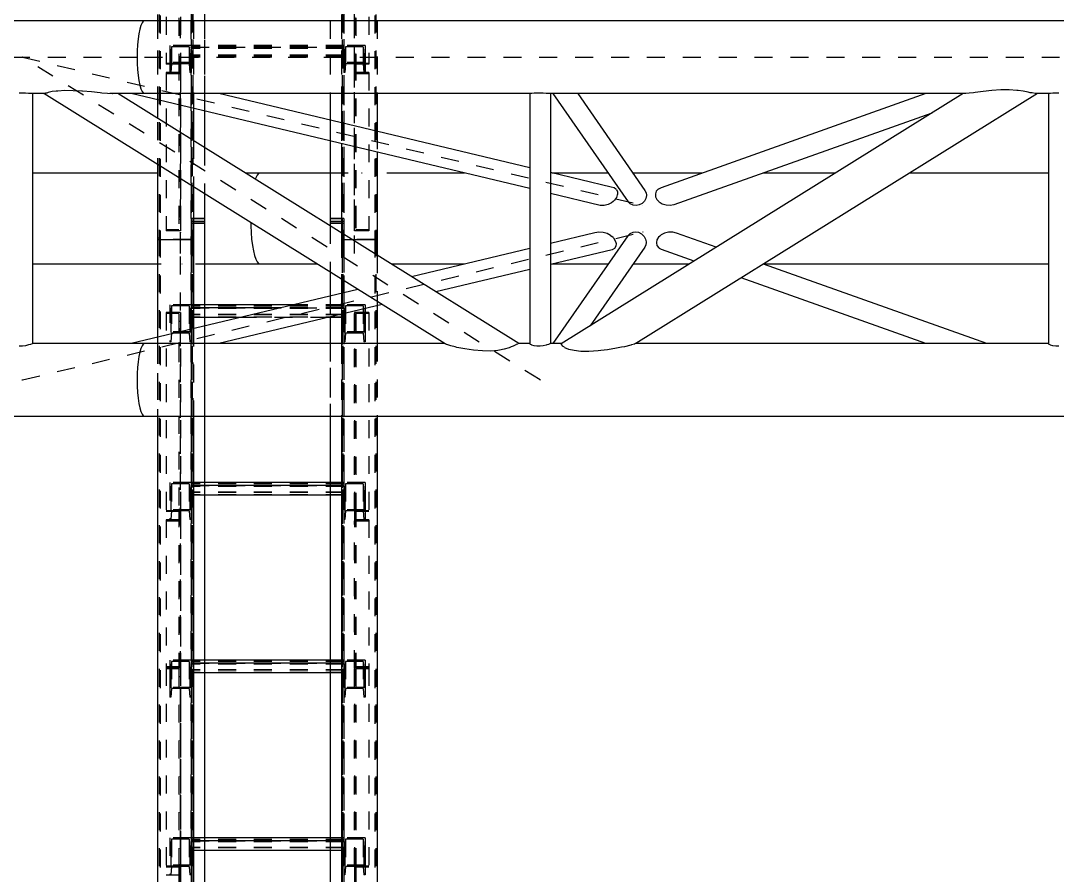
# Model space of a CAD drawing. Header units: millimetres. Extents: x 149919 to 150445, y 136651 to 136866.
# Drawn here: x 150231.21 to 150236.99, y 136705.71 to 136710.48 of the extents above; entities that cross this region are included whole.
import ezdxf

# ---------------------------------------------------------------- set-up
doc = ezdxf.new("R2010")
doc.units = ezdxf.units.MM
doc.header["$LTSCALE"] = 0.25
for name, pattern in [('CENTER', [50.8, 31.75, -6.35, 6.35, -6.35]), ('XKITLINE00', [0]), ('XKITLINE02', [4, 2, -2]), ('XKITLINE03', [6, 3, -1, 1, -1])]:
    doc.linetypes.add(name, pattern=pattern)

# ---------------------------------------------------------------- blocks, each defined once
blk = doc.blocks.new('çatıı')
at = {"color": 116, "linetype": 'XKITLINE02', "true_color": 0x136734}
for p, q in [((9034.61, 7540.27), (9034.61, 5898.57)), ((9035.46, 7540.16), (9035.46, 5898.69)), ((9118.76, 7540.16), (9118.76, 5898.69)), ((9119.61, 7540.27), (9119.61, 5898.57)), ((9015.93, 7533.97), (9015.93, 5930.38)), ((9016.78, 7533.97), (9016.78, 5889.26)), ((9017.31, 7533.54), (9017.31, 5888.53)), ((9034.55, 7533.54), (9034.54, 5888.53)), ((9035.08, 7533.97), (9035.08, 5889.26)), ((9118.31, 7533.97), (9118.31, 5888.43)), ((9119.16, 7533.97), (9119.16, 5889.26)), ((9119.69, 7533.54), (9119.69, 5888.53)), ((9136.93, 7533.54), (9136.92, 5888.53)), ((9137.46, 7533.97), (9137.46, 5889.26)), ((9042.11, 7479.9), (9042.11, 5900.2)), ((9112.11, 7470.57), (9112.11, 5900.2)), ((9020.63, 6092.67), (9020.63, 5986.28)), ((9027.83, 6092.14), (9027.83, 5981.5)), ((9028.63, 6092.67), (9028.63, 5981.5)), ((9125.61, 6092.67), (9125.61, 5981.5)), ((9126.41, 6092.14), (9126.41, 5981.5)), ((9133.61, 6092.67), (9133.61, 5986.28)), ((9015.93, 6010.57), (9015.93, 5966.47)), ((9035.93, 6010.57), (9035.93, 5961.7)), ((9042.11, 6010.57), (9042.11, 5960.22)), ((9112.11, 6010.57), (9112.11, 5969.97)), ((9118.31, 6010.57), (9118.31, 5969.97)), ((9138.31, 6010.57), (9138.31, 5969.97)), ((9022.63, 5996.79), (9022.63, 5991.32)), ((9034.63, 5996.79), (9022.63, 5996.79)), ((9022.63, 5996.79), (9022.63, 5987.25)), ((9034.63, 5996.79), (9034.63, 5990.29)), ((9119.61, 5996.79), (9034.63, 5996.79)), ((9034.63, 5996.79), (9034.63, 5991.32)), ((9034.63, 5996.79), (9034.63, 5987.25)), ((9119.61, 5996.79), (9119.61, 5990.29)), ((9119.61, 5996.79), (9119.61, 5987.25)), ((9119.61, 5996.79), (9119.61, 5991.32)), ((9131.61, 5996.79), (9119.61, 5996.79)), ((9131.61, 5996.79), (9131.61, 5987.25)), ((9131.61, 5996.79), (9131.61, 5991.32)), ((9023.31, 5991.32), (9022.63, 5991.32)), ((9022.63, 5991.32), (9022.63, 5981.77)), ((9023.69, 5996.1), (9023.31, 5991.32)), ((9023.31, 5991.32), (9023.31, 5981.77)), ((9033.57, 5996.1), (9023.69, 5996.1)), ((9023.69, 5996.1), (9023.69, 5986.55)), ((9033.57, 5996.1), (9033.95, 5991.32)), ((9033.57, 5996.1), (9033.57, 5986.55)), ((9034.63, 5991.32), (9033.95, 5991.32)), ((9033.95, 5991.32), (9033.95, 5981.77)), ((9119.61, 5996.01), (9034.63, 5996.01)), ((9119.61, 5995.77), (9034.63, 5995.77)), ((9119.61, 5995.17), (9034.63, 5995.17)), ((9119.61, 5991.32), (9034.63, 5991.32)), ((9034.63, 5991.32), (9034.63, 5981.77)), ((9119.61, 5991.26), (9034.63, 5991.26)), ((9119.61, 5991.32), (9119.61, 5981.77)), ((9120.29, 5991.32), (9119.61, 5991.32)), ((9120.67, 5996.1), (9120.29, 5991.32)), ((9120.29, 5991.32), (9120.29, 5981.77)), ((9120.67, 5996.1), (9120.67, 5986.55)), ((9130.55, 5996.1), (9120.67, 5996.1)), ((9130.55, 5996.1), (9130.55, 5986.55)), ((9130.55, 5996.1), (9130.93, 5991.32)), ((9130.93, 5991.32), (9130.93, 5981.77)), ((9131.61, 5991.32), (9130.93, 5991.32)), ((9131.61, 5991.32), (9131.61, 5981.77)), ((9028.63, 5986.81), (9020.63, 5986.81)), ((9027.83, 5986.28), (9020.63, 5986.28)), ((9022.63, 5987.25), (9022.63, 5981.77)), ((9034.63, 5987.25), (9022.63, 5987.25)), ((9023.69, 5986.55), (9023.31, 5981.77)), ((9033.57, 5986.55), (9023.69, 5986.55)), ((9028.63, 5987.29), (9027.83, 5987.29)), ((9027.83, 5987.29), (9027.83, 5981.65)), ((9027.83, 5987.29), (9027.83, 5894.02)), ((9028.63, 5987.29), (9028.63, 5980.12)), ((9028.63, 5987.29), (9028.63, 5893.4)), ((9033.57, 5986.55), (9033.95, 5981.77)), ((9119.61, 5990.35), (9034.63, 5990.35)), ((9119.61, 5990.29), (9034.63, 5990.29)), ((9034.63, 5987.25), (9034.63, 5981.77)), ((9119.61, 5987.25), (9119.61, 5981.77)), ((9131.61, 5987.25), (9119.61, 5987.25)), ((9120.67, 5986.55), (9120.29, 5981.77)), ((9130.55, 5986.55), (9120.67, 5986.55)), ((9125.61, 5987.29), (9125.61, 5893.4)), ((9126.41, 5987.29), (9125.61, 5987.29)), ((9133.61, 5986.81), (9125.61, 5986.81)), ((9126.41, 5987.29), (9126.41, 5894.02)), ((9133.61, 5986.28), (9126.41, 5986.28)), ((9130.55, 5986.55), (9130.93, 5981.77)), ((9131.61, 5987.25), (9131.61, 5981.77)), ((9027.83, 5981.65), (9020.63, 5981.65)), ((9020.63, 5981.65), (9020.63, 5980.12)), ((9020.63, 5981.65), (9020.63, 5893.4)), ((9028.63, 5981.02), (9020.63, 5981.02)), ((9023.31, 5981.77), (9022.63, 5981.77)), ((9028.63, 5981.5), (9027.83, 5981.5)), ((9034.63, 5981.77), (9033.95, 5981.77)), ((9120.29, 5981.77), (9119.61, 5981.77)), ((9126.41, 5981.5), (9125.61, 5981.5)), ((9133.61, 5981.02), (9125.61, 5981.02)), ((9133.61, 5981.65), (9126.41, 5981.65)), ((9131.61, 5981.77), (9130.93, 5981.77)), ((9133.61, 5981.65), (9133.61, 5893.4)), ((9112.11, 5955.15), (9112.11, 5943.52)), ((9118.31, 5953.67), (9118.31, 5942.04)), ((9138.31, 5948.9), (9138.31, 5937.27)), ((9035.93, 5943.63), (9035.93, 5917.91)), ((9042.11, 5939.78), (9042.11, 5914.05)), ((9125.61, 5904.8), (9125.61, 5893.4)), ((9126.41, 5904.91), (9126.41, 5894.02)), ((9028.63, 5899.67), (9027.83, 5899.67)), ((9034.61, 5900.27), (9034.61, 4257.56)), ((9042.11, 5900.27), (9034.61, 5900.27)), ((9042.11, 5900.27), (9034.61, 5900.27)), ((9035.93, 5898.57), (9034.61, 5898.57)), ((9042.11, 5900.2), (9035.46, 5900.16)), ((9042.11, 5900.16), (9035.46, 5900.09)), ((9035.46, 5900.09), (9035.46, 4257.75)), ((9042.11, 5898.64), (9035.46, 5898.69)), ((9042.11, 5900.27), (9042.11, 5898.57)), ((9042.11, 5900.27), (9042.11, 5900.2)), ((9042.11, 5898.64), (9042.11, 5898.57)), ((9119.61, 5900.28), (9112.11, 5900.28)), ((9112.11, 5900.28), (9112.11, 5900.2)), ((9119.61, 5900.27), (9112.11, 5900.27)), ((9112.11, 5900.27), (9112.11, 5898.57)), ((9118.76, 5900.16), (9112.11, 5900.2)), ((9118.76, 5900.09), (9112.11, 5900.16)), ((9118.76, 5898.69), (9112.11, 5898.64)), ((9119.61, 5898.57), (9118.31, 5898.57)), ((9118.76, 5900.09), (9118.76, 4257.75)), ((9119.61, 5900.27), (9119.61, 4257.56)), ((9126.41, 5899.67), (9125.61, 5899.67)), ((9027.83, 5894.02), (9020.63, 5894.02)), ((9028.63, 5893.4), (9020.63, 5893.4)), ((9035.93, 5897.56), (9034.61, 5897.56)), ((9035.93, 5897.74), (9035.46, 5897.75)), ((9112.11, 5896.11), (9112.11, 5870.39)), ((9118.76, 5897.75), (9118.31, 5897.74)), ((9119.61, 5897.56), (9118.31, 5897.56)), ((9133.61, 5893.4), (9125.61, 5893.4)), ((9133.61, 5894.02), (9126.41, 5894.02)), ((9133.61, 5894.02), (9133.61, 5893.4)), ((9015.93, 5889.26), (9015.93, 4290.38)), ((9016.78, 5889.26), (9015.93, 5889.26)), ((9016.78, 5889.26), (9015.93, 5889.26)), ((9016.78, 5889.26), (9016.78, 4263.02)), ((9016.78, 5889.26), (9017.31, 5888.53)), ((9016.78, 5889.26), (9017.31, 5888.53)), ((9017.31, 5888.53), (9017.31, 4262.57)), ((9034.55, 5888.53), (9017.31, 5888.53)), ((9034.54, 5888.53), (9017.31, 5888.53)), ((9035.08, 5889.26), (9034.54, 5888.53)), ((9034.55, 5888.53), (9034.54, 4262.57)), ((9035.08, 5889.26), (9034.55, 5888.53)), ((9035.08, 5889.26), (9035.08, 4263.02)), ((9035.93, 5889.26), (9035.08, 5889.26)), ((9035.93, 5889.26), (9035.08, 5889.26)), ((9035.93, 5889.26), (9035.93, 5888.43)), ((9118.31, 5889.26), (9118.31, 4301.37)), ((9119.16, 5889.26), (9118.31, 5889.26)), ((9119.16, 5889.26), (9118.31, 5889.26)), ((9118.31, 5888.43), (9118.31, 5866.52)), ((9124.42, 5888.43), (9118.31, 5888.43)), ((9124.42, 5888.43), (9118.31, 5888.43)), ((9119.16, 5889.26), (9119.16, 4263.02)), ((9119.16, 5889.26), (9119.69, 5888.53)), ((9119.16, 5889.26), (9119.69, 5888.53)), ((9119.69, 5888.53), (9119.69, 4262.57)), ((9136.93, 5888.53), (9119.69, 5888.53)), ((9136.92, 5888.53), (9119.69, 5888.53)), ((9137.46, 5889.26), (9136.92, 5888.53)), ((9136.93, 5888.53), (9136.92, 4262.57)), ((9137.46, 5889.26), (9136.93, 5888.53)), ((9137.46, 5889.26), (9137.46, 4263.02)), ((9138.31, 5889.26), (9137.46, 5889.26)), ((9138.31, 5889.26), (9137.46, 5889.26)), ((9138.31, 5889.26), (9138.31, 5888.43)), ((9138.31, 5879.77), (9138.31, 5851.64)), ((9118.31, 5858.52), (9118.31, 5846.87)), ((9022.63, 5852.22), (9022.63, 5831.58)), ((9034.63, 5852.22), (9022.63, 5852.22)), ((9034.63, 5852.22), (9034.63, 5845.14)), ((9042.11, 5852.22), (9034.63, 5852.22)), ((9034.63, 5852.22), (9034.63, 5831.58)), ((9119.61, 5852.22), (9091.92, 5852.22)), ((9112.11, 5857.04), (9112.11, 4260.27)), ((9119.61, 5852.22), (9119.61, 5845.14)), ((9119.61, 5852.22), (9119.61, 5837.03)), ((9119.61, 5852.22), (9119.61, 5846.77)), ((9131.61, 5852.22), (9119.61, 5852.22)), ((9131.61, 5852.22), (9131.61, 5837.03)), ((9131.61, 5852.22), (9131.61, 5846.77)), ((9020.63, 5847.87), (9020.63, 5847.37)), ((9028.63, 5847.87), (9020.63, 5847.87)), ((9020.63, 5847.87), (9020.63, 5736.88)), ((9027.83, 5847.37), (9020.63, 5847.37)), ((9023.31, 5846.77), (9022.63, 5846.77)), ((9023.69, 5851.53), (9023.31, 5846.77)), ((9023.31, 5846.77), (9023.31, 5831.58)), ((9033.57, 5851.53), (9023.69, 5851.53)), ((9023.69, 5851.53), (9023.69, 5836.34)), ((9027.83, 5847.37), (9027.83, 5830.27)), ((9028.63, 5847.87), (9028.63, 5830.27)), ((9028.63, 5847.87), (9028.63, 5732.38)), ((9033.57, 5851.53), (9033.95, 5846.77)), ((9033.57, 5851.53), (9033.57, 5836.34)), ((9034.63, 5846.77), (9033.95, 5846.77)), ((9033.95, 5846.77), (9033.95, 5831.58)), ((9119.61, 5851.38), (9034.63, 5851.38)), ((9042.11, 5850.59), (9034.63, 5850.59)), ((9119.61, 5850.04), (9034.63, 5850.04)), ((9119.61, 5846.77), (9034.63, 5846.77)), ((9119.61, 5846.68), (9034.63, 5846.68)), ((9119.61, 5850.59), (9085.1, 5850.59)), ((9119.61, 5846.77), (9119.61, 5831.58)), ((9120.29, 5846.77), (9119.61, 5846.77)), ((9120.67, 5851.53), (9120.29, 5846.77)), ((9120.29, 5846.77), (9120.29, 5831.58)), ((9120.67, 5851.53), (9120.67, 5836.34)), ((9130.55, 5851.53), (9120.67, 5851.53)), ((9125.61, 5847.87), (9125.61, 5732.38)), ((9133.61, 5847.87), (9125.61, 5847.87)), ((9126.41, 5847.37), (9126.41, 5732.38)), ((9133.61, 5847.37), (9126.41, 5847.37)), ((9130.55, 5851.53), (9130.55, 5836.34)), ((9130.55, 5851.53), (9130.93, 5846.77)), ((9130.93, 5846.77), (9130.93, 5831.58)), ((9131.61, 5846.77), (9130.93, 5846.77)), ((9131.61, 5846.77), (9131.61, 5831.58)), ((9133.61, 5847.87), (9133.61, 5736.88)), ((9028.63, 5842.86), (9027.83, 5842.86)), ((9119.61, 5845.24), (9034.63, 5845.24)), ((9042.11, 5845.14), (9034.63, 5845.14)), ((9111.08, 5845.14), (9062.26, 5845.14)), ((9119.61, 5845.14), (9112.11, 5845.14)), ((9126.41, 5842.86), (9125.61, 5842.86)), ((9034.63, 5837.03), (9022.63, 5837.03)), ((9023.69, 5836.34), (9023.31, 5831.58)), ((9033.57, 5836.34), (9023.69, 5836.34)), ((9033.57, 5836.34), (9033.95, 5831.58)), ((9035.93, 5838.86), (9035.93, 5789.97)), ((9042.11, 5840.34), (9042.11, 4260.16)), ((9119.61, 5837.03), (9119.61, 5831.58)), ((9131.61, 5837.03), (9119.61, 5837.03)), ((9120.67, 5836.34), (9120.29, 5831.58)), ((9130.55, 5836.34), (9120.67, 5836.34)), ((9130.55, 5836.34), (9130.93, 5831.58)), ((9131.61, 5837.03), (9131.61, 5831.58)), ((9015.93, 5834.09), (9015.93, 5789.97)), ((9023.31, 5831.58), (9022.63, 5831.58)), ((9027.83, 5830.27), (9027.83, 5732.38)), ((9034.63, 5831.58), (9033.95, 5831.58)), ((9042.11, 5830.57), (9042.11, 5789.97)), ((9112.11, 5830.57), (9112.11, 5830.27)), ((9112.11, 5830.57), (9112.11, 5789.97)), ((9118.31, 5830.57), (9118.31, 5789.97)), ((9120.29, 5831.58), (9119.61, 5831.58)), ((9131.61, 5831.58), (9130.93, 5831.58)), ((9138.31, 5830.57), (9138.31, 5789.97)), ((9022.63, 5753.15), (9022.63, 5732.5)), ((9034.63, 5753.15), (9022.63, 5753.15)), ((9023.69, 5752.45), (9023.31, 5747.7)), ((9033.57, 5752.45), (9023.69, 5752.45)), ((9023.69, 5752.45), (9023.69, 5737.26)), ((9033.57, 5752.45), (9033.95, 5747.7)), ((9033.57, 5752.45), (9033.57, 5737.26)), ((9034.63, 5753.15), (9034.63, 5746.07)), ((9042.11, 5753.15), (9034.63, 5753.15)), ((9034.63, 5753.15), (9034.63, 5732.5)), ((9119.61, 5752.31), (9034.63, 5752.31)), ((9042.11, 5751.52), (9034.63, 5751.52)), ((9119.61, 5750.97), (9034.63, 5750.97)), ((9119.61, 5753.15), (9112.11, 5753.15)), ((9119.61, 5751.52), (9112.11, 5751.52)), ((9119.61, 5753.15), (9119.61, 5746.07)), ((9119.61, 5753.15), (9119.61, 5737.95)), ((9119.61, 5753.15), (9119.61, 5747.7)), ((9131.61, 5753.15), (9119.61, 5753.15)), ((9120.67, 5752.45), (9120.29, 5747.7)), ((9120.67, 5752.45), (9120.67, 5737.26)), ((9130.55, 5752.45), (9120.67, 5752.45)), ((9130.55, 5752.45), (9130.55, 5737.26)), ((9130.55, 5752.45), (9130.93, 5747.7)), ((9131.61, 5753.15), (9131.61, 5737.95)), ((9131.61, 5753.15), (9131.61, 5747.7)), ((9023.31, 5747.7), (9022.63, 5747.7)), ((9023.31, 5747.7), (9023.31, 5732.5)), ((9034.63, 5747.7), (9033.95, 5747.7)), ((9033.95, 5747.7), (9033.95, 5732.5)), ((9119.61, 5747.7), (9034.63, 5747.7)), ((9119.61, 5747.6), (9034.63, 5747.6)), ((9119.61, 5746.16), (9034.63, 5746.16)), ((9042.11, 5746.07), (9034.63, 5746.07)), ((9119.61, 5746.07), (9112.11, 5746.07)), ((9119.61, 5747.7), (9119.61, 5732.5)), ((9120.29, 5747.7), (9119.61, 5747.7)), ((9120.29, 5747.7), (9120.29, 5732.5)), ((9130.93, 5747.7), (9130.93, 5732.5)), ((9131.61, 5747.7), (9130.93, 5747.7)), ((9131.61, 5747.7), (9131.61, 5732.5)), ((9028.63, 5737.38), (9020.63, 5737.38)), ((9027.83, 5736.88), (9020.63, 5736.88)), ((9034.63, 5737.95), (9022.63, 5737.95)), ((9023.69, 5737.26), (9023.31, 5732.5)), ((9033.57, 5737.26), (9023.69, 5737.26)), ((9028.63, 5738.14), (9027.83, 5738.14)), ((9027.83, 5738.14), (9027.83, 5732.27)), ((9027.83, 5738.14), (9027.83, 5650.37)), ((9028.63, 5738.14), (9028.63, 5731.62)), ((9028.63, 5738.14), (9028.63, 5649.72)), ((9033.57, 5737.26), (9033.95, 5732.5)), ((9119.61, 5737.95), (9119.61, 5732.5)), ((9131.61, 5737.95), (9119.61, 5737.95)), ((9120.67, 5737.26), (9120.29, 5732.5)), ((9130.55, 5737.26), (9120.67, 5737.26)), ((9125.61, 5738.14), (9125.61, 5649.72)), ((9126.41, 5738.14), (9125.61, 5738.14)), ((9133.61, 5737.38), (9125.61, 5737.38)), ((9126.41, 5738.14), (9126.41, 5650.37)), ((9133.61, 5736.88), (9126.41, 5736.88)), ((9130.55, 5737.26), (9130.93, 5732.5)), ((9131.61, 5737.95), (9131.61, 5732.5)), ((9027.83, 5732.27), (9020.63, 5732.27)), ((9020.63, 5732.27), (9020.63, 5731.62)), ((9020.63, 5732.27), (9020.63, 5649.72)), ((9028.63, 5731.62), (9020.63, 5731.62)), ((9023.31, 5732.5), (9022.63, 5732.5)), ((9028.63, 5732.38), (9027.83, 5732.38)), ((9034.63, 5732.5), (9033.95, 5732.5)), ((9120.29, 5732.5), (9119.61, 5732.5)), ((9126.41, 5732.38), (9125.61, 5732.38)), ((9133.61, 5731.62), (9125.61, 5731.62)), ((9133.61, 5732.27), (9126.41, 5732.27)), ((9131.61, 5732.5), (9130.93, 5732.5)), ((9133.61, 5732.27), (9133.61, 5649.72)), ((9028.63, 5656.23), (9027.83, 5656.23)), ((9125.61, 5656.23), (9125.61, 5649.72)), ((9126.41, 5656.23), (9125.61, 5656.23)), ((9126.41, 5656.23), (9126.41, 5650.37)), ((9027.83, 5650.37), (9020.63, 5650.37)), ((9022.63, 5654.07), (9022.63, 5648.62)), ((9034.63, 5654.07), (9022.63, 5654.07)), ((9022.63, 5654.07), (9022.63, 5638.88)), ((9023.69, 5653.38), (9023.31, 5648.62)), ((9033.57, 5653.38), (9023.69, 5653.38)), ((9023.69, 5653.38), (9023.69, 5638.18)), ((9033.57, 5653.38), (9033.95, 5648.62)), ((9033.57, 5653.38), (9033.57, 5638.18)), ((9034.63, 5654.07), (9034.63, 5648.62)), ((9034.63, 5654.07), (9034.63, 5638.88)), ((9034.63, 5654.07), (9034.63, 5646.99)), ((9042.11, 5654.07), (9034.63, 5654.07)), ((9119.61, 5653.23), (9034.63, 5653.23)), ((9042.11, 5652.44), (9034.63, 5652.44)), ((9119.61, 5651.89), (9034.63, 5651.89)), ((9119.61, 5654.07), (9112.11, 5654.07)), ((9119.61, 5652.44), (9112.11, 5652.44)), ((9119.61, 5654.07), (9119.61, 5646.99)), ((9119.61, 5654.07), (9119.61, 5638.88)), ((9119.61, 5654.07), (9119.61, 5648.62)), ((9131.61, 5654.07), (9119.61, 5654.07)), ((9120.67, 5653.38), (9120.29, 5648.62)), ((9120.67, 5653.38), (9120.67, 5638.18)), ((9130.55, 5653.38), (9120.67, 5653.38)), ((9133.61, 5650.37), (9126.41, 5650.37)), ((9130.55, 5653.38), (9130.55, 5638.18)), ((9130.55, 5653.38), (9130.93, 5648.62)), ((9131.61, 5654.07), (9131.61, 5638.88)), ((9131.61, 5654.07), (9131.61, 5648.62)), ((9133.61, 5650.37), (9133.61, 5649.72)), ((9020.63, 5649.72), (9020.63, 5649.22)), ((9028.63, 5649.72), (9020.63, 5649.72)), ((9020.63, 5649.72), (9020.63, 5538.73)), ((9028.63, 5649.72), (9020.63, 5649.72)), ((9027.83, 5649.22), (9020.63, 5649.22)), ((9023.31, 5648.62), (9022.63, 5648.62)), ((9022.63, 5648.62), (9022.63, 5633.43)), ((9023.31, 5648.62), (9023.31, 5633.43)), ((9027.83, 5649.22), (9027.83, 5644.71)), ((9027.83, 5649.22), (9027.83, 5534.23)), ((9028.63, 5644.71), (9027.83, 5644.71)), ((9028.63, 5649.72), (9028.63, 5534.23)), ((9034.63, 5648.62), (9033.95, 5648.62)), ((9033.95, 5648.62), (9033.95, 5633.43)), ((9034.63, 5648.62), (9034.63, 5633.43)), ((9119.61, 5648.62), (9034.63, 5648.62)), ((9119.61, 5648.53), (9034.63, 5648.53)), ((9119.61, 5647.09), (9034.63, 5647.09)), ((9042.11, 5646.99), (9034.63, 5646.99)), ((9119.61, 5646.99), (9112.11, 5646.99)), ((9119.61, 5648.62), (9119.61, 5633.43)), ((9120.29, 5648.62), (9119.61, 5648.62)), ((9120.29, 5648.62), (9120.29, 5633.43)), ((9125.61, 5649.72), (9125.61, 5534.23)), ((9133.61, 5649.72), (9125.61, 5649.72)), ((9133.61, 5649.72), (9125.61, 5649.72)), ((9126.41, 5644.71), (9125.61, 5644.71)), ((9126.41, 5649.22), (9126.41, 5534.23)), ((9133.61, 5649.22), (9126.41, 5649.22)), ((9130.93, 5648.62), (9130.93, 5633.43)), ((9131.61, 5648.62), (9130.93, 5648.62)), ((9131.61, 5648.62), (9131.61, 5633.43)), ((9133.61, 5649.72), (9133.61, 5538.73)), ((9022.63, 5638.88), (9022.63, 5633.43)), ((9034.63, 5638.88), (9022.63, 5638.88)), ((9028.63, 5638.88), (9028.63, 5539.23)), ((9034.63, 5638.88), (9034.63, 5633.43)), ((9119.61, 5638.88), (9119.61, 5633.43)), ((9131.61, 5638.88), (9119.61, 5638.88)), ((9131.61, 5638.88), (9131.61, 5633.43)), ((9023.31, 5633.43), (9022.63, 5633.43)), ((9023.69, 5638.18), (9023.31, 5633.43)), ((9033.57, 5638.18), (9023.69, 5638.18)), ((9033.57, 5638.18), (9033.95, 5633.43)), ((9034.63, 5633.43), (9033.95, 5633.43)), ((9120.29, 5633.43), (9119.61, 5633.43)), ((9120.67, 5638.18), (9120.29, 5633.43)), ((9130.55, 5638.18), (9120.67, 5638.18)), ((9130.55, 5638.18), (9130.93, 5633.43)), ((9131.61, 5633.43), (9130.93, 5633.43)), ((9022.63, 5554.99), (9022.63, 5549.54)), ((9034.63, 5554.99), (9022.63, 5554.99)), ((9022.63, 5554.99), (9022.63, 5534.35)), ((9023.69, 5554.3), (9023.31, 5549.54)), ((9033.57, 5554.3), (9023.69, 5554.3)), ((9023.69, 5554.3), (9023.69, 5539.11)), ((9033.57, 5554.3), (9033.95, 5549.54)), ((9033.57, 5554.3), (9033.57, 5539.11)), ((9034.63, 5554.99), (9034.63, 5549.54)), ((9034.63, 5554.99), (9034.63, 5534.35)), ((9034.63, 5554.99), (9034.63, 5547.92)), ((9042.11, 5554.99), (9034.63, 5554.99)), ((9119.61, 5554.16), (9034.63, 5554.16)), ((9042.11, 5553.37), (9034.63, 5553.37)), ((9119.61, 5552.82), (9034.63, 5552.82)), ((9119.61, 5554.99), (9112.11, 5554.99)), ((9119.61, 5553.37), (9112.11, 5553.37)), ((9119.61, 5554.99), (9119.61, 5547.92)), ((9119.61, 5554.99), (9119.61, 5539.8)), ((9119.61, 5554.99), (9119.61, 5549.54)), ((9131.61, 5554.99), (9119.61, 5554.99)), ((9120.67, 5554.3), (9120.29, 5549.54)), ((9120.67, 5554.3), (9120.67, 5539.11)), ((9130.55, 5554.3), (9120.67, 5554.3)), ((9130.55, 5554.3), (9130.55, 5539.11)), ((9130.55, 5554.3), (9130.93, 5549.54)), ((9131.61, 5554.99), (9131.61, 5539.8)), ((9131.61, 5554.99), (9131.61, 5549.54)), ((9023.31, 5549.54), (9022.63, 5549.54)), ((9023.31, 5549.54), (9023.31, 5534.35)), ((9034.63, 5549.54), (9033.95, 5549.54)), ((9033.95, 5549.54), (9033.95, 5534.35)), ((9119.61, 5549.54), (9034.63, 5549.54)), ((9119.61, 5549.45), (9034.63, 5549.45)), ((9119.61, 5548.01), (9034.63, 5548.01)), ((9042.11, 5547.92), (9034.63, 5547.92)), ((9119.61, 5547.92), (9112.11, 5547.92)), ((9119.61, 5549.54), (9119.61, 5534.35)), ((9120.29, 5549.54), (9119.61, 5549.54)), ((9120.29, 5549.54), (9120.29, 5534.35)), ((9130.93, 5549.54), (9130.93, 5534.35)), ((9131.61, 5549.54), (9130.93, 5549.54)), ((9131.61, 5549.54), (9131.61, 5534.35)), ((9028.63, 5539.23), (9020.63, 5539.23)), ((9027.83, 5538.73), (9020.63, 5538.73)), ((9034.63, 5539.8), (9022.63, 5539.8)), ((9023.31, 5534.35), (9022.63, 5534.35)), ((9023.69, 5539.11), (9023.31, 5534.35)), ((9033.57, 5539.11), (9023.69, 5539.11)), ((9028.63, 5539.99), (9027.83, 5539.99)), ((9027.83, 5539.99), (9027.83, 5534.12)), ((9027.83, 5539.99), (9027.83, 5452.22)), ((9028.63, 5539.99), (9028.63, 5533.47)), ((9028.63, 5539.99), (9028.63, 5451.57)), ((9033.57, 5539.11), (9033.95, 5534.35)), ((9034.63, 5534.35), (9033.95, 5534.35)), ((9119.61, 5539.8), (9119.61, 5534.35)), ((9131.61, 5539.8), (9119.61, 5539.8)), ((9120.29, 5534.35), (9119.61, 5534.35)), ((9120.67, 5539.11), (9120.29, 5534.35)), ((9130.55, 5539.11), (9120.67, 5539.11)), ((9125.61, 5539.99), (9125.61, 5451.57)), ((9126.41, 5539.99), (9125.61, 5539.99)), ((9133.61, 5539.23), (9125.61, 5539.23)), ((9126.41, 5539.99), (9126.41, 5452.22)), ((9133.61, 5538.73), (9126.41, 5538.73)), ((9130.55, 5539.11), (9130.93, 5534.35)), ((9131.61, 5534.35), (9130.93, 5534.35)), ((9131.61, 5539.8), (9131.61, 5534.35)), ((9027.83, 5534.12), (9020.63, 5534.12)), ((9028.63, 5534.23), (9027.83, 5534.23)), ((9126.41, 5534.23), (9125.61, 5534.23))]:
    blk.add_line(p, q, dxfattribs=at)
at = {"color": 1, "linetype": 'XKITLINE03'}
for p, q in [((9034.61, 5900.27), (9034.61, 7540.27)), ((9119.61, 7540.27), (9119.61, 5900.28)), ((9028.63, 5880.81), (9028.63, 7537.69)), ((9125.61, 5880.81), (9125.61, 7537.69)), ((9028.63, 6092.67), (9028.63, 5986.81)), ((9125.61, 5986.81), (9125.61, 6092.67)), ((9034.63, 5996.79), (9034.63, 5987.25)), ((9119.61, 5987.25), (9119.61, 5996.79)), ((9034.63, 5995.77), (9119.61, 5995.77)), ((9028.63, 5981.02), (9028.63, 5893.4)), ((9125.61, 5893.4), (9125.61, 5981.02)), ((9034.61, 4260.27), (9034.61, 5900.27)), ((9119.61, 5900.27), (9119.61, 4260.27)), ((9028.63, 4249.09), (9028.63, 5892.62)), ((9034.63, 5852.22), (9034.63, 5837.03)), ((9119.61, 5837.03), (9119.61, 5852.22)), ((9028.63, 5847.87), (9028.63, 5737.38)), ((9034.63, 5850.59), (9119.61, 5850.59)), ((9125.61, 5737.38), (9125.61, 5847.87)), ((9034.63, 5753.15), (9034.63, 5737.95)), ((9034.63, 5751.52), (9119.61, 5751.52)), ((9119.61, 5737.95), (9119.61, 5753.15)), ((9028.63, 5731.62), (9028.63, 5649.72)), ((9125.61, 5649.72), (9125.61, 5731.62)), ((9034.63, 5654.07), (9034.63, 5638.88)), ((9034.63, 5652.44), (9119.61, 5652.44)), ((9119.61, 5638.88), (9119.61, 5654.07)), ((9028.63, 5649.72), (9028.63, 5539.23)), ((9125.61, 5539.23), (9125.61, 5649.72)), ((9034.63, 5554.99), (9034.63, 5539.8)), ((9034.63, 5553.37), (9119.61, 5553.37)), ((9119.61, 5539.8), (9119.61, 5554.99))]:
    blk.add_line(p, q, dxfattribs=at)
at = {"color": 8, "linetype": 'XKITLINE00'}
for p, q in [((9008.64, 6010.57), (7574.66, 6010.57)), ((9007.22, 6009.35), (9006.57, 6007.86)), ((9007.22, 6009.35), (9006.57, 6007.86)), ((9007.92, 6010.27), (9007.22, 6009.35)), ((9007.92, 6010.27), (9007.22, 6009.35)), ((9008.64, 6010.57), (9007.92, 6010.27)), ((9008.64, 6010.57), (9007.92, 6010.27)), ((10084.2, 6010.57), (9008.64, 6010.57)), ((9005.47, 6003.32), (9005.05, 6000.42)), ((9005.98, 6005.83), (9005.47, 6003.32)), ((9006.57, 6007.86), (9005.98, 6005.83)), ((9004.75, 5997.22), (9004.56, 5993.8)), ((9005.05, 6000.42), (9004.75, 5997.22)), ((9004.56, 5993.8), (9004.5, 5990.27)), ((9004.5, 5990.27), (9004.56, 5986.75)), ((9004.56, 5986.75), (9004.75, 5983.33)), ((9004.75, 5983.33), (9005.05, 5980.12)), ((9005.05, 5980.12), (9005.47, 5977.23)), ((9005.47, 5977.23), (9005.98, 5974.72)), ((9005.98, 5974.72), (9006.57, 5972.69)), ((8940.53, 5970.26), (8938.77, 5970.27)), ((8942.29, 5970.15), (8940.53, 5970.26)), ((8943.88, 5969.97), (8942.29, 5970.15)), ((8952.77, 5969.97), (8943.88, 5969.97)), ((8944.13, 5969.92), (8943.88, 5969.97)), ((8944.82, 5969.95), (8944.09, 5969.93)), ((8945.14, 5969.95), (8944.13, 5969.92)), ((8945.54, 5969.97), (8944.82, 5969.95)), ((8945.94, 5969.97), (8945.14, 5969.95)), ((8946.23, 5969.97), (8946.23, 5830.58)), ((9176.16, 5830.44), (8952.45, 5969.97)), ((8952.72, 5969.88), (8952.48, 5969.97)), ((8953.44, 5970.17), (8952.65, 5969.94)), ((8952.72, 5969.88), (8952.65, 5969.94)), ((8954.15, 5970.25), (8953.44, 5970.17)), ((8954.9, 5970.59), (8954.15, 5970.25)), ((8957.2, 5971.03), (8954.9, 5970.59)), ((8959.45, 5971.24), (8957.2, 5971.03)), ((8960.33, 5971.39), (8959.45, 5971.24)), ((8964.19, 5971.62), (8960.33, 5971.39)), ((8968.83, 5971.56), (8964.19, 5971.62)), ((8973.67, 5971.24), (8968.83, 5971.56)), ((8974.01, 5971.22), (8973.67, 5971.24)), ((8979.06, 5970.87), (8974.01, 5971.22)), ((8983.97, 5970.37), (8979.06, 5970.87)), ((8984.86, 5970.25), (8983.97, 5970.37)), ((8987.97, 5970.08), (8984.86, 5970.25)), ((8990.56, 5969.88), (8987.97, 5970.08)), ((9008.64, 5969.97), (8989.32, 5969.97)), ((8990.2, 5969.92), (8990.13, 5969.91)), ((8990.76, 5969.97), (8990.2, 5969.92)), ((8991.03, 5969.91), (8990.56, 5969.88)), ((8991.68, 5969.97), (8991.03, 5969.91)), ((9217.15, 5830.6), (8993.7, 5969.97)), ((9223.41, 5916.96), (9001.24, 5969.97)), ((9006.57, 5972.69), (9007.22, 5971.2)), ((9006.57, 5972.69), (9007.22, 5971.2)), ((9007.22, 5971.2), (9007.92, 5970.28)), ((9007.22, 5971.2), (9007.92, 5970.28)), ((9008.64, 5969.97), (9007.92, 5970.28)), ((9008.64, 5969.97), (9007.92, 5970.28)), ((9224.4, 5969.97), (9008.64, 5969.97)), ((9223.41, 5928.59), (9049.98, 5969.97)), ((9223.69, 5969.94), (9223.41, 5969.97)), ((9223.41, 5969.97), (9223.41, 5830.38)), ((9224.21, 5969.92), (9223.69, 5969.94)), ((9224.07, 5969.94), (9223.82, 5969.97)), ((9224.26, 5969.94), (9224.07, 5969.94)), ((9224.5, 5970), (9224.21, 5969.92)), ((9225.76, 5970.17), (9224.5, 5970)), ((9227.35, 5970.25), (9225.76, 5970.17)), ((9229.11, 5970.25), (9227.35, 5970.25)), ((9230.87, 5970.16), (9229.11, 5970.25)), ((9232.46, 5969.99), (9230.87, 5970.16)), ((9232.86, 5969.92), (9232.46, 5969.99)), ((9466.39, 5969.97), (9232.56, 5969.97)), ((9233.4, 5969.94), (9232.8, 5969.93)), ((9233.72, 5969.94), (9232.86, 5969.92)), ((9234.09, 5969.97), (9233.4, 5969.94)), ((9234.5, 5969.97), (9233.72, 5969.94)), ((9234.81, 5969.97), (9234.81, 5830.57)), ((9236.25, 5969.97), (9278.11, 5909.59)), ((9464.95, 5969.97), (9240.77, 5830.39)), ((9250.11, 5969.97), (9287.53, 5915.99)), ((9506.24, 5969.97), (9282.35, 5830.57)), ((9444.15, 5969.97), (9296.58, 5917.48)), ((9465.77, 5969.93), (9464.98, 5969.97)), ((9466, 5969.92), (9465.77, 5969.93)), ((9468.14, 5970.23), (9466, 5969.92)), ((9470.61, 5970.46), (9468.14, 5970.23)), ((9471.58, 5970.64), (9470.61, 5970.46)), ((9476.03, 5971.2), (9471.58, 5970.64)), ((9480.79, 5971.61), (9476.03, 5971.2)), ((9485.88, 5971.98), (9480.79, 5971.61)), ((9490.6, 5972.03), (9485.88, 5971.98)), ((9494.72, 5971.76), (9490.6, 5972.03)), ((9495.58, 5971.61), (9494.72, 5971.76)), ((9498.3, 5971.35), (9495.58, 5971.61)), ((9501.17, 5970.83), (9498.3, 5971.35)), ((9502.25, 5970.46), (9501.17, 5970.83)), ((9503.37, 5970.33), (9502.25, 5970.46)), ((9504.96, 5969.99), (9503.37, 5970.33)), ((9505.06, 5969.92), (9504.96, 5969.99)), ((9513.52, 5969.97), (9504.98, 5969.97)), ((9505.15, 5969.96), (9505.01, 5969.96)), ((9506.08, 5969.96), (9505.06, 5969.92)), ((9512.5, 5969.97), (9512.5, 5830.36)), ((9512.78, 5969.94), (9512.53, 5969.97)), ((9513.3, 5969.91), (9512.78, 5969.94)), ((9513.16, 5969.94), (9512.94, 5969.97)), ((9513.37, 5969.93), (9513.16, 5969.94)), ((9513.59, 5969.99), (9513.3, 5969.91)), ((9514.85, 5970.15), (9513.59, 5969.99)), ((9516.44, 5970.24), (9514.85, 5970.15)), ((9518.2, 5970.24), (9516.44, 5970.24)), ((9447.39, 5959.04), (9303.69, 5907.92)), ((9015.63, 5925.67), (8946.23, 5925.67)), ((9072.94, 5925.67), (9064.72, 5925.67)), ((9070.59, 5922.91), (9070.34, 5922.17)), ((9071.34, 5924.43), (9070.59, 5922.91)), ((9071.34, 5924.43), (9070.59, 5922.91)), ((9072.13, 5925.36), (9071.34, 5924.43)), ((9072.13, 5925.36), (9071.34, 5924.43)), ((9072.94, 5925.67), (9072.13, 5925.36)), ((9072.94, 5925.67), (9072.13, 5925.36)), ((9122.11, 5925.67), (9072.94, 5925.67)), ((9129.89, 5925.67), (9129.61, 5925.67)), ((9186.91, 5925.67), (9143.61, 5925.67)), ((9268.65, 5917.8), (9234.81, 5925.87)), ((9266.96, 5925.67), (9235.64, 5925.67)), ((9319.63, 5925.67), (9280.82, 5925.67)), ((9393.8, 5925.67), (9353.6, 5925.67)), ((9512.5, 5925.67), (9435.1, 5925.67)), ((9270.42, 5917.32), (9268.65, 5917.8)), ((9271.24, 5916.67), (9270.42, 5917.32)), ((9271.62, 5916.41), (9271.24, 5916.67)), ((9271.62, 5916.41), (9272.29, 5915.13)), ((9287.53, 5915.99), (9288.24, 5914.61)), ((9294.92, 5916.63), (9293.83, 5915.51)), ((9294.98, 5916.7), (9294.92, 5916.63)), ((9296.58, 5917.48), (9294.98, 5916.7)), ((9262.49, 5907.64), (9234.81, 5914.24)), ((9269.72, 5909.84), (9268.9, 5909.1)), ((9270.51, 5910.44), (9269.72, 5909.84)), ((9271.68, 5911.99), (9270.51, 5910.44)), ((9272.12, 5913.42), (9271.68, 5911.99)), ((9272.22, 5913.62), (9272.12, 5913.42)), ((9272.29, 5915.13), (9272.22, 5913.62)), ((9287.22, 5909.94), (9287.07, 5909.79)), ((9288.08, 5911.43), (9287.22, 5909.94)), ((9288.41, 5913.06), (9288.08, 5911.43)), ((9288.24, 5914.61), (9288.37, 5913.38)), ((9288.37, 5913.38), (9288.41, 5913.06)), ((9293.83, 5915.51), (9293.33, 5914.06)), ((9293.33, 5914.06), (9293.42, 5913.37)), ((9293.42, 5913.37), (9293.43, 5912.45)), ((9293.43, 5912.45), (9294.15, 5910.85)), ((9294.15, 5910.85), (9295.17, 5909.79)), ((9264.74, 5907.61), (9262.49, 5907.64)), ((9266.95, 5908.12), (9264.74, 5907.61)), ((9268.9, 5909.1), (9266.95, 5908.12)), ((9279.34, 5908.43), (9278.11, 5909.59)), ((9280.9, 5907.72), (9279.34, 5908.43)), ((9282.64, 5907.52), (9280.9, 5907.72)), ((9284.38, 5907.85), (9282.64, 5907.52)), ((9285.96, 5908.69), (9284.38, 5907.85)), ((9287.07, 5909.79), (9285.96, 5908.69)), ((9295.17, 5909.79), (9295.45, 5909.44)), ((9297.18, 5908.32), (9295.45, 5909.44)), ((9299.26, 5907.67), (9297.18, 5908.32)), ((9301.51, 5907.53), (9299.26, 5907.67)), ((9303.69, 5907.92), (9301.51, 5907.53)), ((9067.79, 5898.03), (9067.82, 5896.3)), ((9067.82, 5896.3), (9068.01, 5892.43)), ((9261.86, 5892.68), (9259.68, 5892.25)), ((9264.17, 5892.59), (9261.86, 5892.68)), ((9266.4, 5891.98), (9264.17, 5892.59)), ((9280.69, 5892.54), (9279.14, 5891.83)), ((9282.43, 5892.75), (9280.69, 5892.54)), ((9284.17, 5892.42), (9282.43, 5892.75)), ((9300.7, 5892.69), (9298.5, 5892.19)), ((9302.99, 5892.66), (9300.7, 5892.69)), ((9305.15, 5892.11), (9302.99, 5892.66)), ((9068.01, 5892.43), (9068.32, 5888.74)), ((9068.32, 5888.74), (9068.75, 5885.34)), ((9259.68, 5892.25), (9234.81, 5886.31)), ((9277.91, 5890.67), (9236.25, 5830.57)), ((9268.32, 5890.9), (9266.4, 5891.98)), ((9268.32, 5890.9), (9268.8, 5890.42)), ((9269.9, 5889.51), (9268.8, 5890.42)), ((9269.9, 5889.51), (9270.97, 5887.94)), ((9270.97, 5887.94), (9271.21, 5886.86)), ((9271.21, 5886.86), (9271.44, 5886.33)), ((9279.14, 5891.83), (9277.91, 5890.67)), ((9285.75, 5891.59), (9284.17, 5892.42)), ((9286.9, 5890.46), (9285.75, 5891.59)), ((9287.02, 5890.35), (9286.9, 5890.46)), ((9287.02, 5890.35), (9287.89, 5888.87)), ((9287.89, 5888.87), (9288.24, 5887.25)), ((9288.19, 5886.9), (9288.07, 5885.7)), ((9288.24, 5887.25), (9288.19, 5886.9)), ((9293.99, 5886.9), (9293.93, 5886.71)), ((9294.21, 5888.33), (9293.99, 5886.9)), ((9295.15, 5889.88), (9294.21, 5888.33)), ((9295.84, 5890.46), (9295.15, 5889.88)), ((9296.61, 5891.21), (9295.84, 5890.46)), ((9298.5, 5892.19), (9296.61, 5891.21)), ((9327.26, 5884.25), (9305.15, 5892.11)), ((9068.75, 5885.34), (9069.28, 5882.31)), ((9069.28, 5882.31), (9069.9, 5879.73)), ((9223.41, 5883.59), (9157.42, 5867.85)), ((9269.21, 5882.87), (9234.81, 5874.67)), ((9287.38, 5884.34), (9256.98, 5840.48)), ((9270.46, 5883.64), (9269.21, 5882.87)), ((9270.53, 5883.67), (9270.46, 5883.64)), ((9271.36, 5884.88), (9270.53, 5883.67)), ((9271.44, 5886.33), (9271.36, 5884.88)), ((9288.07, 5885.7), (9287.38, 5884.34)), ((9293.93, 5886.71), (9294.2, 5885.22)), ((9294.2, 5885.22), (9295.18, 5883.94)), ((9295.65, 5883.66), (9295.18, 5883.94)), ((9296.66, 5883.04), (9295.65, 5883.66)), ((9314.91, 5876.55), (9296.66, 5883.04)), ((9069.9, 5879.73), (9070.59, 5877.64)), ((9070.59, 5877.64), (9071.34, 5876.12)), ((9070.59, 5877.64), (9071.34, 5876.12)), ((9071.34, 5876.12), (9072.13, 5875.19)), ((9071.34, 5876.12), (9072.13, 5875.19)), ((9072.94, 5874.87), (9072.13, 5875.19)), ((9072.94, 5874.87), (9072.13, 5875.19)), ((9017.91, 5874.87), (8946.23, 5874.87)), ((9029.61, 5874.87), (9029.34, 5874.87)), ((9072.94, 5874.87), (9037.11, 5874.87)), ((9104.92, 5874.87), (9072.94, 5874.87)), ((9186.87, 5874.87), (9146.16, 5874.87)), ((9223.41, 5871.95), (9170.93, 5859.42)), ((9266.96, 5874.87), (9235.68, 5874.87)), ((9312.21, 5874.87), (9280.82, 5874.87)), ((9478.13, 5830.57), (9353.54, 5874.9)), ((9512.5, 5874.87), (9353.6, 5874.87)), ((9444.15, 5830.57), (9341.19, 5867.2)), ((9127.59, 5860.73), (9001.2, 5830.57)), ((9141.1, 5852.31), (9050.02, 5830.57)), ((8940.53, 5829.13), (8938.77, 5829.1)), ((8942.29, 5829.36), (8940.53, 5829.13)), ((8943.88, 5829.78), (8942.29, 5829.36)), ((8944.13, 5829.89), (8943.88, 5829.78)), ((8945.14, 5830.11), (8944.13, 5829.89)), ((8945.95, 5830.44), (8945.14, 5830.11)), ((8946.05, 5830.56), (8945.95, 5830.44)), ((8946.23, 5830.58), (8946.05, 5830.56)), ((9008.64, 5830.57), (8946.23, 5830.57)), ((9007.23, 5829.35), (9006.57, 5827.86)), ((9007.23, 5829.35), (9006.57, 5827.86)), ((9007.92, 5830.27), (9007.23, 5829.35)), ((9007.92, 5830.27), (9007.23, 5829.35)), ((9008.64, 5830.57), (9007.92, 5830.27)), ((9008.64, 5830.57), (9007.92, 5830.27)), ((9175.94, 5830.57), (9008.64, 5830.57)), ((9176.98, 5830.02), (9176.16, 5830.44)), ((9177.19, 5829.97), (9176.98, 5830.02)), ((9179.35, 5829.27), (9177.19, 5829.97)), ((9181.76, 5828.75), (9179.35, 5829.27)), ((9214.07, 5829.05), (9212.94, 5828.75)), ((9215.61, 5829.82), (9214.07, 5829.05)), ((9215.7, 5829.97), (9215.61, 5829.82)), ((9216.71, 5830.32), (9215.7, 5829.97)), ((9216.84, 5830.59), (9216.71, 5830.32)), ((9223.41, 5830.57), (9216.83, 5830.57)), ((9217.15, 5830.6), (9216.84, 5830.59)), ((9223.41, 5830.38), (9223.69, 5830.05)), ((9224.21, 5829.86), (9223.69, 5830.05)), ((9224.5, 5829.67), (9224.21, 5829.86)), ((9225.76, 5829.28), (9224.5, 5829.67)), ((9227.35, 5829.08), (9225.76, 5829.28)), ((9229.11, 5829.08), (9227.35, 5829.08)), ((9230.87, 5829.29), (9229.11, 5829.08)), ((9232.46, 5829.69), (9230.87, 5829.29)), ((9232.87, 5829.86), (9232.46, 5829.69)), ((9233.72, 5830.06), (9232.87, 5829.86)), ((9234.53, 5830.39), (9233.72, 5830.06)), ((9234.67, 5830.56), (9234.53, 5830.39)), ((9234.81, 5830.57), (9234.67, 5830.56)), ((9241.07, 5830.57), (9234.81, 5830.57)), ((9240.77, 5830.39), (9240.89, 5829.91)), ((9241.07, 5829.84), (9240.89, 5829.91)), ((9241.07, 5829.84), (9241.51, 5829.12)), ((9242.73, 5828.54), (9241.51, 5829.12)), ((9279.58, 5829.66), (9276.13, 5828.84)), ((9280.11, 5829.84), (9279.58, 5829.66)), ((9281.64, 5830.22), (9280.11, 5829.84)), ((9282.27, 5830.55), (9281.64, 5830.22)), ((9282.35, 5830.57), (9282.27, 5830.55)), ((9512.5, 5830.57), (9282.36, 5830.57)), ((9512.5, 5830.36), (9512.78, 5830.03)), ((9513.3, 5829.84), (9512.78, 5830.03)), ((9513.59, 5829.65), (9513.3, 5829.84)), ((9514.85, 5829.26), (9513.59, 5829.65)), ((9516.44, 5829.05), (9514.85, 5829.26)), ((9518.2, 5829.05), (9516.44, 5829.05)), ((9005.47, 5823.32), (9005.06, 5820.42)), ((9005.98, 5825.83), (9005.47, 5823.32)), ((9006.57, 5827.86), (9005.98, 5825.83)), ((9182.76, 5828.47), (9181.76, 5828.75)), ((9187.17, 5827.59), (9182.76, 5828.47)), ((9191.88, 5826.96), (9187.17, 5827.59)), ((9196.91, 5826.47), (9191.88, 5826.96)), ((9201.56, 5826.4), (9196.91, 5826.47)), ((9205.6, 5826.77), (9201.56, 5826.4)), ((9206.41, 5826.96), (9205.6, 5826.77)), ((9209.11, 5827.38), (9206.41, 5826.96)), ((9211.92, 5828.19), (9209.11, 5827.38)), ((9212.94, 5828.75), (9211.92, 5828.19)), ((9242.73, 5828.54), (9242.95, 5828.28)), ((9245.01, 5827.36), (9242.95, 5828.28)), ((9248.05, 5826.69), (9245.01, 5827.36)), ((9251.72, 5826.18), (9248.05, 5826.69)), ((9256.23, 5826.11), (9251.72, 5826.18)), ((9261.37, 5826.47), (9256.23, 5826.11)), ((9262.9, 5826.69), (9261.37, 5826.47)), ((9266.61, 5827.09), (9262.9, 5826.69)), ((9271.66, 5827.93), (9266.61, 5827.09)), ((9274.38, 5828.54), (9271.66, 5827.93)), ((9276.13, 5828.84), (9274.38, 5828.54)), ((9005.06, 5820.42), (9004.75, 5817.22)), ((9004.56, 5813.8), (9004.5, 5810.27)), ((9004.75, 5817.22), (9004.56, 5813.8)), ((9004.5, 5810.27), (9004.56, 5806.75)), ((9004.56, 5806.75), (9004.75, 5803.33)), ((9004.75, 5803.33), (9005.06, 5800.12)), ((9005.06, 5800.12), (9005.47, 5797.23)), ((9005.47, 5797.23), (9005.98, 5794.72)), ((9005.98, 5794.72), (9006.57, 5792.69)), ((9008.64, 5789.97), (8406.96, 5789.97)), ((9006.57, 5792.69), (9007.23, 5791.2)), ((9006.57, 5792.69), (9007.23, 5791.2)), ((9007.23, 5791.2), (9007.92, 5790.28)), ((9007.23, 5791.2), (9007.92, 5790.28)), ((9008.64, 5789.97), (9007.92, 5790.28)), ((9008.64, 5789.97), (9007.92, 5790.28)), ((10054.09, 5789.97), (9008.64, 5789.97))]:
    blk.add_line(p, q, dxfattribs=at)
at = {"color": 8, "linetype": 'CENTER'}
for p, q in [((7574.66, 5990.27), (9008.64, 5990.27)), ((8940.53, 5990.27), (9286.3, 5907.77)), ((9229.11, 5810.27), (8940.53, 5990.27)), ((9008.64, 5990.27), (10454.1, 5990.27)), ((8940.53, 5810.27), (9286.3, 5892.77))]:
    blk.add_line(p, q, dxfattribs=at)
at = {"color": 7, "linetype": 'XKITLINE00'}
for p, q in [((9112.11, 5969.97), (9112.11, 5955.15)), ((9118.31, 5969.97), (9118.31, 5953.67)), ((9138.31, 5969.97), (9138.31, 5948.9)), ((9015.93, 5966.47), (9015.93, 5956.11)), ((9035.93, 5961.7), (9035.93, 5943.63)), ((9042.11, 5960.22), (9042.11, 5939.78)), ((9112.11, 5943.52), (9112.11, 5898.57)), ((9118.31, 5942.04), (9118.31, 5892.25)), ((9138.31, 5937.27), (9138.31, 5888.43)), ((9015.93, 5930.38), (9015.93, 5888.43)), ((9035.93, 5917.91), (9035.93, 5888.43)), ((9042.11, 5914.05), (9042.11, 5898.57)), ((9042.11, 5898.57), (9035.93, 5898.57)), ((9042.11, 5898.57), (9042.11, 5897.68)), ((9112.11, 5898.57), (9112.11, 5896.11)), ((9118.31, 5898.57), (9112.11, 5898.57)), ((9042.11, 5897.68), (9035.93, 5897.74)), ((9042.11, 5897.56), (9035.93, 5897.56)), ((9042.11, 5897.68), (9042.11, 5840.34)), ((9118.31, 5897.74), (9112.11, 5897.68)), ((9118.31, 5897.56), (9112.11, 5897.56)), ((9015.93, 5888.43), (9015.93, 5834.09)), ((9035.93, 5888.43), (9015.93, 5888.43)), ((9035.93, 5888.43), (9015.93, 5888.43)), ((9035.93, 5888.43), (9035.93, 5838.86)), ((9138.31, 5888.43), (9124.42, 5888.43)), ((9138.31, 5888.43), (9124.42, 5888.43)), ((9138.31, 5888.43), (9138.31, 5879.77)), ((9112.11, 5870.39), (9112.11, 5857.04)), ((9118.31, 5866.52), (9118.31, 5858.52)), ((9091.92, 5852.22), (9042.11, 5852.22)), ((9085.1, 5850.59), (9042.11, 5850.59)), ((9118.31, 5846.87), (9118.31, 5830.57)), ((9138.31, 5851.64), (9138.31, 5830.57)), ((9062.26, 5845.14), (9042.11, 5845.14)), ((9112.11, 5845.14), (9111.08, 5845.14)), ((9112.11, 5845.39), (9112.11, 5830.57)), ((9015.93, 5789.97), (9015.93, 5278.34)), ((9035.93, 5789.97), (9035.93, 5261.45)), ((9042.11, 5789.97), (9042.11, 5256.23)), ((9112.11, 5789.97), (9112.11, 5197.14)), ((9118.31, 5789.97), (9118.31, 5191.91)), ((9138.31, 5789.97), (9138.31, 5175.02)), ((9112.11, 5753.15), (9042.11, 5753.15)), ((9112.11, 5751.52), (9042.11, 5751.52)), ((9112.11, 5746.07), (9042.11, 5746.07)), ((9112.11, 5654.07), (9042.11, 5654.07)), ((9112.11, 5652.44), (9042.11, 5652.44)), ((9112.11, 5646.99), (9042.11, 5646.99)), ((9112.11, 5554.99), (9042.11, 5554.99)), ((9112.11, 5553.37), (9042.11, 5553.37)), ((9112.11, 5547.92), (9042.11, 5547.92))]:
    blk.add_line(p, q, dxfattribs=at)
at = {"color": 1, "linetype": 'XKITLINE00'}
for centre in [(9034.63, 5996.79), (9119.61, 5996.79), (9034.63, 5995.77), (9119.61, 5995.77), (9028.63, 5986.81), (9034.63, 5987.25), (9119.61, 5987.25), (9125.61, 5986.81), (9028.63, 5981.02), (9125.61, 5981.02), (9034.61, 5900.27), (9034.61, 5900.27), (9119.61, 5900.28), (9119.61, 5900.27), (9028.63, 5893.4), (9028.63, 5892.62), (9125.61, 5893.4), (9028.63, 5880.81), (9125.61, 5880.81), (9034.63, 5852.22), (9119.61, 5852.22), (9028.63, 5847.87), (9034.63, 5850.59), (9119.61, 5850.59), (9125.61, 5847.87), (9034.63, 5837.03), (9119.61, 5837.03), (9034.63, 5753.15), (9034.63, 5751.52), (9119.61, 5753.15), (9119.61, 5751.52), (9028.63, 5737.38), (9034.63, 5737.95), (9119.61, 5737.95), (9125.61, 5737.38), (9028.63, 5731.62), (9125.61, 5731.62), (9034.63, 5654.07), (9034.63, 5652.44), (9119.61, 5654.07), (9119.61, 5652.44), (9028.63, 5649.72), (9028.63, 5649.72), (9125.61, 5649.72), (9125.61, 5649.72), (9034.63, 5638.88), (9119.61, 5638.88), (9034.63, 5554.99), (9034.63, 5553.37), (9119.61, 5554.99), (9119.61, 5553.37), (9028.63, 5539.23), (9034.63, 5539.8), (9119.61, 5539.8), (9125.61, 5539.23)]:
    blk.add_circle(centre, 0.05, dxfattribs=at)
at = {"color": 8, "linetype": 'XKITLINE00'}
for centre in [(8940.53, 5990.27), (8940.53, 5990.27), (9008.64, 5990.27), (9008.64, 5990.27), (9286.3, 5907.77), (9286.3, 5892.77), (8940.53, 5810.27), (9229.11, 5810.27)]:
    blk.add_circle(centre, 0.05, dxfattribs=at)

msp = doc.modelspace()

# ---------------------------------------------------------------- block references
at = {"xscale": 0.009999943142843078, "yscale": 0.009999943142843078, "zscale": 0.009999943142843078}
msp.add_blockref('çatıı', (150141.8141, 136650.3731), dxfattribs=at)

doc.saveas('drawing.dxf')
